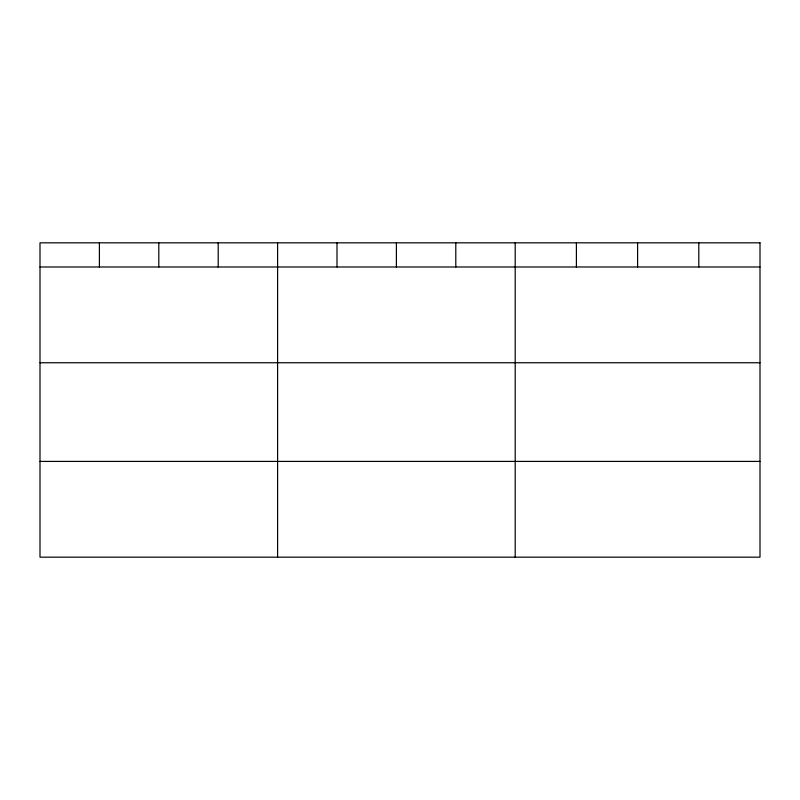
<?xml version="1.0" encoding="UTF-8"?>
<svg xmlns="http://www.w3.org/2000/svg" width="800" height="800" viewBox="0 0 800 800"><rect width="100%" height="100%" fill="white"/><g stroke="black" fill="none" stroke-linecap="round" stroke-linejoin="round"><path stroke-width="1.2" d="M40 266.99L760 266.99M40 362.75L760 362.75M40 461.41L760 461.41M698.8 242.83L698.8 266.99M637.6 242.83L637.6 266.99M576.4 242.83L576.4 266.99M515.2 242.83L515.2 557.17M455.8 242.83L455.8 266.99M396.4 242.83L396.4 266.99M337 242.83L337 266.99M277.6 242.83L277.6 557.17M218.2 242.83L218.2 266.99M158.8 242.83L158.8 266.99M99.4 242.83L99.4 266.99M760 242.83L40 242.83L40 557.17L760 557.17L760 242.83"/></g></svg>
